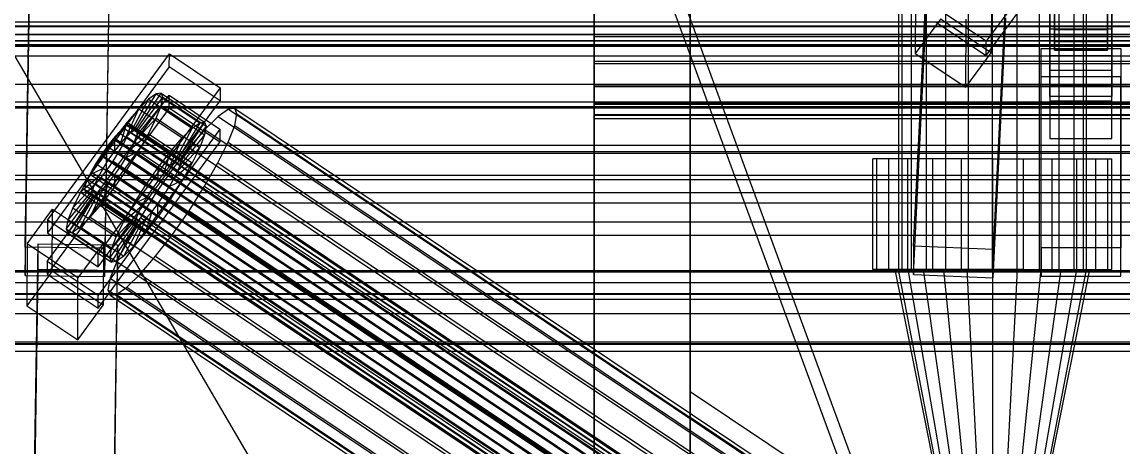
# Model space of a CAD drawing. Header units: millimetres. Extents: x -2500 to 58855, y -53268 to 6837.
# Drawn here: x -379.3 to -130.5, y -33629.9 to -33534 of the extents above; entities that cross this region are included whole.
import ezdxf

# ---------------------------------------------------------------- set-up
doc = ezdxf.new("R2010")
doc.units = ezdxf.units.MM
for name, color, linetype, lineweight in [('COTAS_O', 1, 'Continuous', 0), ('frontal_briquetadora', 7, 'Continuous', 0), ('frontal_C01', 7, 'Continuous', 0), ('frontal_C02', 7, 'Continuous', 0), ('frontal_C03', 7, 'Continuous', 0), ('frontal_mezcladora', 7, 'Continuous', 0), ('frontal_secador', 7, 'Continuous', 0), ('frontal_tolva', 7, 'Continuous', 0)]:
    doc.layers.add(name, color=color, linetype=linetype, lineweight=lineweight)
doc.dimstyles.new('R19_100', dxfattribs={"dimtxt": 250, "dimasz": 150, "dimexe": 150, "dimexo": 80, "dimgap": 100, "dimtad": 1, "dimtih": 1, "dimtoh": 1, "dimdsep": 46, "dimcen": 0.09, "dimadec": 0, "dimazin": 0, "dimtfac": 1, "dimtdec": 4, "dimtofl": 0, "dimtmove": 0, "dimatfit": 3, "dimfxl": 1, "dimtolj": 1, "dimtzin": 0, "dimarcsym": 0})

# ---------------------------------------------------------------- blocks, each defined once
blk = doc.blocks.new('*D39')
at = {"layer": 'COTAS_O', "color": 0, "lineweight": -2, "transparency": 16777216}
for p, q in [((-1725, -34320), (-1725, -33550)), ((1725, -34320), (1725, -33550)), ((-1575, -33700), (1575, -33700))]:
    blk.add_line(p, q, dxfattribs=at)
at = {"layer": 'COTAS_O', "color": 0, "transparency": 16777216}
for points in [[(-1575, -33675), (-1575, -33725), (-1725, -33700)], [(1575, -33675), (1575, -33725), (1725, -33700)]]:
    blk.add_solid(points, dxfattribs=at)
at = {"layer": 'Defpoints', "color": 0, "transparency": 16777216}
for p in [(1725, -33700), (-1725, -34400), (1725, -34400)]:
    blk.add_point(p, dxfattribs=at)

msp = doc.modelspace()

# ---------------------------------------------------------------- linework, layer by layer
at = {"layer": 'frontal_briquetadora'}
for p, q in [((-170, -33700), (-305, -33332.75)), ((-167, -33700), (-302, -33332.75))]:
    msp.add_line(p, q, dxfattribs=at)
at = {"layer": 'frontal_C01'}
for p, q in [((-250, -32680.37), (-250, -35735.764)), ((-250, -35740.498), (-250, -32685.104)), ((-378.512, -33584.927), (-375.644, -33392.979)), ((-357.646, -33393.221), (-360.514, -33585.168)), ((-378.512, -33591.331), (-375.644, -33399.383)), ((-360.514, -33591.572), (-357.646, -33399.624)), ((-228.298, -33426.447), (-228.298, -33738.634)), ((-228.298, -33744.321), (-228.298, -33432.135)), ((-147, -33538.401), (-147, -33492.928)), ((-133, -33492.928), (-133, -33538.401)), ((-147, -33496.13), (-147, -33541.603)), ((-133, -33541.603), (-133, -33496.13)), ((-133.847, -33501.148), (-161.379, -33538.387)), ((-161.391, -33541.588), (-133.859, -33504.349)), ((-147, -33548.647), (-147, -33503.174)), ((-133, -33503.174), (-133, -33548.647)), ((-147, -33506.375), (-147, -33551.849)), ((-133, -33551.849), (-133, -33506.375)), ((-177.811, -33584.731), (-174.943, -33525.912)), ((-177.394, -33525.775), (-177.451, -33541.144)), ((-160.19, -33525.629), (-160.247, -33540.997)), ((-156.962, -33526.698), (-159.83, -33585.518)), ((-146, -33528.2), (-146, -33535.709)), ((-146, -33528.931), (-146, -33537.253)), ((-146, -33529.507), (-146, -33538.47)), ((-134, -33535.709), (-134, -33528.2)), ((-134, -33537.253), (-134, -33528.931)), ((-134, -33538.47), (-134, -33529.507)), ((-161.379, -33538.387), (-172.847, -33530.775)), ((-146, -33529.967), (-146, -33539.441)), ((-146, -33530.266), (-146, -33540.071)), ((-146, -33530.422), (-146, -33540.402)), ((-146, -33535.709), (-146, -33531.976)), ((-134, -33539.441), (-134, -33529.967)), ((-134, -33540.071), (-134, -33530.266)), ((-134, -33540.402), (-134, -33530.422)), ((-134, -33531.976), (-134, -33535.709)), ((-177.811, -33591.135), (-174.943, -33532.316)), ((-171.715, -33533.386), (-177.451, -33541.144)), ((-172.859, -33533.977), (-161.391, -33541.588)), ((-160.247, -33540.997), (-171.715, -33533.386)), ((-165.983, -33548.755), (-165.926, -33533.387)), ((-159.83, -33591.922), (-156.962, -33533.103)), ((-146, -33533.988), (-146, -33537.253)), ((-134, -33537.253), (-134, -33533.988)), ((-147, -33550.914), (-147, -33535.546)), ((-147, -33535.546), (-133, -33535.546)), ((-147, -33545.02), (-147, -33535.546)), ((-146, -33535.709), (-134, -33535.709)), ((-146, -33538.47), (-146, -33535.709)), ((-146, -33537.253), (-146, -33539.441)), ((-146, -33537.253), (-134, -33537.253)), ((-134, -33535.709), (-134, -33538.47)), ((-134, -33539.441), (-134, -33537.253)), ((-133, -33535.546), (-133, -33550.914)), ((-133, -33535.546), (-133, -33545.02)), ((-161.391, -33541.588), (-161.379, -33538.387)), ((-133, -33538.401), (-147, -33538.401)), ((-147, -33538.401), (-147, -33541.603)), ((-146, -33538.47), (-134, -33538.47)), ((-146, -33540.071), (-146, -33538.47)), ((-146, -33539.441), (-146, -33540.402)), ((-146, -33539.441), (-134, -33539.441)), ((-134, -33538.47), (-134, -33540.071)), ((-134, -33540.402), (-134, -33539.441)), ((-133, -33541.603), (-133, -33538.401)), ((-177.451, -33541.144), (-165.983, -33548.755)), ((-165.983, -33548.755), (-160.247, -33540.997)), ((-149, -33546.432), (-149, -33540.028)), ((-149, -33540.028), (-131, -33540.028)), ((-149, -33585.123), (-149, -33540.028)), ((-147, -33541.603), (-133, -33541.603)), ((-146, -33540.071), (-134, -33540.071)), ((-146, -33540.402), (-146, -33540.071)), ((-146, -33540.402), (-134, -33540.402)), ((-134, -33540.071), (-134, -33540.402)), ((-131, -33540.028), (-131, -33546.432)), ((-131, -33540.028), (-131, -33585.123)), ((-131, -33546.432), (-149, -33546.432)), ((-149, -33591.526), (-149, -33546.432)), ((-133, -33545.02), (-147, -33545.02)), ((-147, -33545.02), (-147, -33560.388)), ((-133, -33560.388), (-133, -33545.02)), ((-131, -33591.526), (-131, -33546.432)), ((-133, -33548.647), (-147, -33548.647)), ((-147, -33548.647), (-147, -33551.849)), ((-133, -33551.849), (-133, -33548.647)), ((-133, -33550.914), (-147, -33550.914)), ((-147, -33550.914), (-147, -33560.388)), ((-147, -33551.849), (-133, -33551.849)), ((-133, -33560.388), (-133, -33550.914)), ((-147, -33560.388), (-133, -33560.388)), ((-425, -33579.245), (425, -33579.245)), ((-360.514, -33585.168), (-378.512, -33584.927)), ((-378.512, -33584.927), (-378.512, -33591.331)), ((-360.514, -33591.572), (-360.514, -33585.168)), ((-159.83, -33585.518), (-177.811, -33584.731)), ((-177.811, -33584.731), (-177.811, -33591.135)), ((-159.83, -33591.922), (-159.83, -33585.518)), ((-131, -33585.123), (-149, -33585.123)), ((-149, -33585.123), (-149, -33591.526)), ((-131, -33591.526), (-131, -33585.123)), ((425, -33590.613), (-425, -33590.613)), ((-378.512, -33591.331), (-360.514, -33591.572)), ((-177.811, -33591.135), (-159.83, -33591.922)), ((-149, -33591.526), (-131, -33591.526)), ((425, -33595.509), (-425, -33595.509)), ((-425, -33606.878), (425, -33606.878))]:
    msp.add_line(p, q, dxfattribs=at)
at = {"layer": 'frontal_C02'}
for p, q in [((-250, -32976.99), (-250, -35767.535)), ((-250, -35772.314), (-250, -32981.769)), ((-228.298, -33332.832), (-228.298, -33617.653)), ((-228.298, -33623.394), (-228.298, -33338.573)), ((-373.501, -33578.812), (-345.969, -33541.219)), ((-345.981, -33544.142), (-345.969, -33541.219)), ((-345.969, -33541.219), (-334.501, -33548.903)), ((-345.981, -33544.142), (-373.513, -33581.735)), ((-334.513, -33551.826), (-345.981, -33544.142)), ((-334.501, -33548.903), (-362.033, -33586.496)), ((-334.501, -33548.903), (-334.513, -33551.826)), ((-373.539, -33588.165), (-346.008, -33550.572)), ((-362.045, -33589.418), (-334.513, -33551.826)), ((-354.71, -33559.075), (-350.645, -33551.47)), ((-353.892, -33558.5), (-348.918, -33550.256)), ((-353.378, -33558.43), (-347.835, -33550.108)), ((-353.205, -33558.87), (-347.47, -33551.039)), ((-350.645, -33551.47), (-352.899, -33553.67)), ((-348.918, -33550.256), (-350.645, -33551.47)), ((-350.645, -33551.47), (-340.816, -33558.056)), ((-347.835, -33550.108), (-348.918, -33550.256)), ((-348.918, -33550.256), (-339.088, -33556.842)), ((-347.847, -33552.983), (-347.47, -33551.039)), ((-347.835, -33550.108), (-338.005, -33556.694)), ((-347.47, -33551.039), (-347.835, -33550.108)), ((-347.47, -33551.039), (-337.64, -33557.624)), ((-346.02, -33553.495), (-346.008, -33550.572)), ((-346.008, -33550.572), (-334.539, -33558.255)), ((-346.02, -33553.495), (-373.551, -33591.088)), ((-355.777, -33560.117), (-352.899, -33553.67)), ((-352.899, -33553.67), (-355.525, -33556.704)), ((-353.384, -33559.791), (-347.847, -33552.983)), ((-352.899, -33553.67), (-343.069, -33560.256)), ((-348.941, -33555.809), (-347.847, -33552.983)), ((-347.847, -33552.983), (-338.017, -33559.569)), ((-334.551, -33561.178), (-346.02, -33553.495)), ((-332.629, -33553.761), (-334.938, -33555.385)), ((-331.181, -33553.564), (-332.629, -33553.761)), ((-332.629, -33553.761), (-148.32, -33677.245)), ((-330.692, -33554.807), (-331.181, -33553.564)), ((-331.181, -33553.564), (-146.872, -33677.048)), ((-355.525, -33556.704), (-358.345, -33560.366)), ((-357.021, -33561.554), (-355.525, -33556.704)), ((-355.525, -33556.704), (-345.695, -33563.29)), ((-353.902, -33561.13), (-348.941, -33555.809)), ((-350.678, -33559.324), (-348.941, -33555.809)), ((-348.941, -33555.809), (-339.111, -33562.395)), ((-339.088, -33556.842), (-344.062, -33565.085)), ((-338.005, -33556.694), (-343.549, -33565.016)), ((-340.816, -33558.056), (-339.088, -33556.842)), ((-339.088, -33556.842), (-338.005, -33556.694)), ((-338.005, -33556.694), (-337.64, -33557.624)), ((-334.938, -33555.385), (-337.95, -33558.325)), ((-334.938, -33555.385), (-150.629, -33678.869)), ((-331.197, -33557.406), (-330.692, -33554.807)), ((-330.692, -33554.807), (-146.383, -33678.291)), ((-334.539, -33558.255), (-362.071, -33595.848)), ((-357.415, -33559.019), (-358.659, -33560.456)), ((-356.348, -33557.977), (-357.415, -33559.019)), ((-357.415, -33559.019), (-143.617, -33702.261)), ((-355.53, -33557.402), (-356.348, -33557.977)), ((-356.348, -33557.977), (-142.549, -33701.219)), ((-355.777, -33560.117), (-354.71, -33559.075)), ((-355.541, -33560.032), (-355.022, -33558.694)), ((-355.017, -33557.332), (-355.53, -33557.402)), ((-355.53, -33557.402), (-141.731, -33700.643)), ((-355.022, -33558.694), (-354.844, -33557.773)), ((-355.022, -33558.694), (-141.224, -33701.935)), ((-354.844, -33557.773), (-355.017, -33557.332)), ((-355.017, -33557.332), (-141.218, -33700.574)), ((-354.844, -33557.773), (-141.045, -33701.014)), ((-354.725, -33562.795), (-350.678, -33559.324)), ((-354.71, -33559.075), (-353.892, -33558.5)), ((-344.88, -33565.661), (-354.71, -33559.075)), ((-353.892, -33558.5), (-353.378, -33558.43)), ((-344.062, -33565.085), (-353.892, -33558.5)), ((-353.205, -33558.87), (-353.384, -33559.791)), ((-343.549, -33565.016), (-353.378, -33558.43)), ((-353.378, -33558.43), (-353.205, -33558.87)), ((-343.376, -33565.456), (-353.205, -33558.87)), ((-352.938, -33563.288), (-350.678, -33559.324)), ((-350.678, -33559.324), (-340.848, -33565.909)), ((-340.816, -33558.056), (-344.88, -33565.661)), ((-338.017, -33559.569), (-343.554, -33566.377)), ((-337.64, -33557.624), (-343.376, -33565.456)), ((-343.069, -33560.256), (-340.816, -33558.056)), ((-337.95, -33558.325), (-341.461, -33562.381)), ((-338.017, -33559.569), (-339.111, -33562.395)), ((-337.64, -33557.624), (-338.017, -33559.569)), ((-337.95, -33558.325), (-153.641, -33681.809)), ((-334.539, -33558.255), (-334.551, -33561.178)), ((-332.659, -33561.184), (-331.197, -33557.406)), ((-331.197, -33557.406), (-146.887, -33680.89)), ((-362.083, -33598.771), (-334.551, -33561.178)), ((-358.345, -33560.366), (-361.166, -33564.407)), ((-358.659, -33560.456), (-359.995, -33562.191)), ((-358.659, -33560.456), (-144.861, -33703.698)), ((-358.345, -33560.366), (-358.357, -33563.289)), ((-358.357, -33563.289), (-357.021, -33561.554)), ((-348.515, -33566.952), (-358.345, -33560.366)), ((-357.434, -33563.575), (-356.363, -33561.697)), ((-357.021, -33561.554), (-355.777, -33560.117)), ((-347.191, -33568.14), (-357.021, -33561.554)), ((-356.363, -33561.697), (-355.541, -33560.032)), ((-356.363, -33561.697), (-142.565, -33704.939)), ((-345.947, -33566.703), (-355.777, -33560.117)), ((-355.541, -33560.032), (-141.742, -33703.274)), ((-353.902, -33561.13), (-354.725, -33562.795)), ((-353.384, -33559.791), (-353.902, -33561.13)), ((-344.073, -33567.716), (-353.902, -33561.13)), ((-343.554, -33566.377), (-353.384, -33559.791)), ((-343.069, -33560.256), (-345.947, -33566.703)), ((-345.695, -33563.29), (-343.069, -33560.256)), ((-334.981, -33565.883), (-332.659, -33561.184)), ((-332.659, -33561.184), (-148.35, -33684.668)), ((-450, -33563.331), (450, -33563.331)), ((430, -33563.746), (-430, -33563.746)), ((-361.166, -33564.407), (-363.797, -33568.55)), ((-361.332, -33564.105), (-362.578, -33566.068)), ((-359.995, -33562.191), (-361.332, -33564.105)), ((-361.332, -33564.105), (-147.533, -33707.346)), ((-359.693, -33565.203), (-361.166, -33564.407)), ((-361.166, -33564.407), (-351.336, -33570.992)), ((-146.196, -33705.433), (-359.995, -33562.191)), ((-359.693, -33565.203), (-358.357, -33563.289)), ((-358.68, -33565.538), (-357.434, -33563.575)), ((-358.357, -33563.289), (-348.527, -33569.875)), ((-357.434, -33563.575), (-143.635, -33706.817)), ((-354.725, -33562.795), (-355.796, -33564.673)), ((-355.796, -33564.673), (-352.938, -33563.288)), ((-355.569, -33567.432), (-352.938, -33563.288)), ((-344.895, -33569.381), (-354.725, -33562.795)), ((-352.938, -33563.288), (-343.108, -33569.874)), ((-348.515, -33566.952), (-345.695, -33563.29)), ((-345.695, -33563.29), (-347.191, -33568.14)), ((-341.461, -33562.381), (-345.231, -33567.277)), ((-339.111, -33562.395), (-344.073, -33567.716)), ((-341.461, -33562.381), (-157.152, -33685.865)), ((-339.111, -33562.395), (-340.848, -33565.909)), ((-362.578, -33566.068), (-363.648, -33567.946)), ((-362.578, -33566.068), (-148.779, -33709.309)), ((-360.939, -33567.165), (-359.693, -33565.203)), ((-360.017, -33567.452), (-358.68, -33565.538)), ((-349.863, -33571.789), (-359.693, -33565.203)), ((-358.68, -33565.538), (-144.881, -33708.779)), ((-357.042, -33566.636), (-358.378, -33568.55)), ((-355.796, -33564.673), (-357.042, -33566.636)), ((-357.042, -33566.636), (-355.569, -33567.432)), ((-347.212, -33573.221), (-357.042, -33566.636)), ((-345.966, -33571.259), (-355.796, -33564.673)), ((-351.336, -33570.992), (-348.515, -33566.952)), ((-348.527, -33569.875), (-348.515, -33566.952)), ((-345.947, -33566.703), (-347.191, -33568.14)), ((-344.88, -33565.661), (-345.947, -33566.703)), ((-340.848, -33565.909), (-344.895, -33569.381)), ((-344.062, -33565.085), (-344.88, -33565.661)), ((-344.073, -33567.716), (-343.554, -33566.377)), ((-343.549, -33565.016), (-344.062, -33565.085)), ((-343.554, -33566.377), (-343.376, -33565.456)), ((-343.376, -33565.456), (-343.549, -33565.016)), ((-340.848, -33565.909), (-343.108, -33569.874)), ((-338.003, -33571.183), (-334.981, -33565.883)), ((-334.981, -33565.883), (-150.672, -33689.367)), ((430, -33568.746), (-430, -33568.746)), ((-363.797, -33568.55), (-366.057, -33572.515)), ((-362.01, -33569.043), (-366.057, -33572.515)), ((-363.648, -33567.946), (-364.471, -33569.611)), ((-360.939, -33567.165), (-363.797, -33568.55)), ((-363.797, -33568.55), (-353.967, -33575.136)), ((-363.648, -33567.946), (-149.85, -33711.187)), ((-362.833, -33570.708), (-362.01, -33569.043)), ((-362.596, -33570.624), (-361.352, -33569.187)), ((-362.01, -33569.043), (-360.939, -33567.165)), ((-352.18, -33575.629), (-362.01, -33569.043)), ((-361.352, -33569.187), (-360.017, -33567.452)), ((-361.352, -33569.187), (-147.554, -33712.428)), ((-351.109, -33573.751), (-360.939, -33567.165)), ((-360.017, -33567.452), (-146.218, -33710.693)), ((-358.378, -33568.55), (-359.714, -33570.284)), ((-358.39, -33571.472), (-355.569, -33567.432)), ((-358.378, -33568.55), (-358.39, -33571.472)), ((-348.548, -33575.135), (-358.378, -33568.55)), ((-355.569, -33567.432), (-345.739, -33574.017)), ((-345.231, -33567.277), (-349.002, -33572.678)), ((-347.191, -33568.14), (-348.527, -33569.875)), ((-345.966, -33571.259), (-344.895, -33569.381)), ((-160.922, -33690.761), (-345.231, -33567.277)), ((-344.895, -33569.381), (-344.073, -33567.716)), ((-363.351, -33572.047), (-368.888, -33578.855)), ((-362.833, -33570.708), (-367.794, -33576.03)), ((-364.989, -33570.949), (-365.168, -33571.87)), ((-365.168, -33571.87), (-364.995, -33572.311)), ((-365.168, -33571.87), (-151.369, -33715.112)), ((-364.471, -33569.611), (-364.989, -33570.949)), ((-364.989, -33570.949), (-151.191, -33714.191)), ((-364.482, -33572.241), (-363.664, -33571.666)), ((-364.471, -33569.611), (-150.672, -33712.852)), ((-360.958, -33571.721), (-363.836, -33578.168)), ((-363.664, -33571.666), (-362.596, -33570.624)), ((-363.664, -33571.666), (-149.865, -33714.907)), ((-363.53, -33572.968), (-363.351, -33572.047)), ((-363.351, -33572.047), (-362.833, -33570.708)), ((-353.521, -33578.633), (-363.351, -33572.047)), ((-353.003, -33577.294), (-362.833, -33570.708)), ((-362.596, -33570.624), (-148.798, -33713.865)), ((-360.958, -33571.721), (-362.025, -33572.763)), ((-359.714, -33570.284), (-361.21, -33575.134)), ((-361.21, -33575.134), (-358.39, -33571.472)), ((-359.714, -33570.284), (-360.958, -33571.721)), ((-351.128, -33578.307), (-360.958, -33571.721)), ((-349.884, -33576.87), (-359.714, -33570.284)), ((-358.39, -33571.472), (-348.56, -33578.058)), ((-353.967, -33575.136), (-351.336, -33570.992)), ((-351.336, -33570.992), (-349.863, -33571.789)), ((-349.863, -33571.789), (-351.109, -33573.751)), ((-348.527, -33569.875), (-349.863, -33571.789)), ((-347.212, -33573.221), (-345.966, -33571.259)), ((-343.108, -33569.874), (-345.966, -33571.259)), ((-343.108, -33569.874), (-345.739, -33574.017)), ((-341.52, -33576.722), (-338.003, -33571.183)), ((-338.003, -33571.183), (-153.694, -33694.667)), ((-363.53, -33572.968), (-369.265, -33580.8)), ((-363.357, -33573.408), (-368.9, -33581.73)), ((-362.843, -33573.339), (-367.817, -33581.583)), ((-366.057, -33572.515), (-367.794, -33576.03)), ((-362.025, -33572.763), (-366.09, -33580.368)), ((-366.057, -33572.515), (-356.228, -33579.1)), ((-364.995, -33572.311), (-364.482, -33572.241)), ((-364.995, -33572.311), (-151.196, -33715.552)), ((-364.482, -33572.241), (-150.683, -33715.482)), ((-363.357, -33573.408), (-363.53, -33572.968)), ((-353.7, -33579.554), (-363.53, -33572.968)), ((-362.843, -33573.339), (-363.357, -33573.408)), ((-353.527, -33579.994), (-363.357, -33573.408)), ((-362.025, -33572.763), (-362.843, -33573.339)), ((-353.014, -33579.924), (-362.843, -33573.339)), ((-352.196, -33579.349), (-362.025, -33572.763)), ((-353.967, -33575.136), (-351.109, -33573.751)), ((-349.002, -33572.678), (-352.519, -33578.218)), ((-351.109, -33573.751), (-352.18, -33575.629)), ((-349.002, -33572.678), (-164.693, -33696.162)), ((-345.739, -33574.017), (-348.56, -33578.058)), ((-348.548, -33575.135), (-347.212, -33573.221)), ((-345.739, -33574.017), (-347.212, -33573.221)), ((450, -33575.022), (-450, -33575.022)), ((-378.086, -33584.201), (-372.35, -33576.369)), ((-372.408, -33590.398), (-372.35, -33576.369)), ((-372.35, -33576.369), (-360.882, -33584.053)), ((-367.794, -33576.03), (-368.888, -33578.855)), ((-367.794, -33576.03), (-357.964, -33582.615)), ((-363.836, -33578.168), (-361.21, -33575.134)), ((-361.21, -33575.134), (-351.38, -33581.72)), ((-356.228, -33579.1), (-353.967, -33575.136)), ((-356.228, -33579.1), (-352.18, -33575.629)), ((-352.18, -33575.629), (-353.003, -33577.294)), ((-351.38, -33581.72), (-349.884, -33576.87)), ((-351.128, -33578.307), (-349.884, -33576.87)), ((-349.884, -33576.87), (-348.548, -33575.135)), ((-348.56, -33578.058), (-348.548, -33575.135)), ((-345.291, -33582.124), (-341.52, -33576.722)), ((-341.52, -33576.722), (-157.211, -33700.206)), ((-373.501, -33578.812), (-373.513, -33581.735)), ((-362.033, -33586.496), (-373.501, -33578.812)), ((-368.888, -33578.855), (-369.265, -33580.8)), ((-368.888, -33578.855), (-359.058, -33585.441)), ((-366.09, -33580.368), (-363.836, -33578.168)), ((-363.836, -33578.168), (-354.006, -33584.754)), ((-359.436, -33587.385), (-353.7, -33579.554)), ((-359.058, -33585.441), (-353.521, -33578.633)), ((-357.964, -33582.615), (-353.003, -33577.294)), ((-357.964, -33582.615), (-356.228, -33579.1)), ((-356.26, -33586.954), (-352.196, -33579.349)), ((-352.519, -33578.218), (-355.541, -33583.517)), ((-354.006, -33584.754), (-351.128, -33578.307)), ((-353.521, -33578.633), (-353.7, -33579.554)), ((-353.7, -33579.554), (-353.527, -33579.994)), ((-353.003, -33577.294), (-353.521, -33578.633)), ((-353.014, -33579.924), (-352.196, -33579.349)), ((-352.519, -33578.218), (-168.21, -33701.702)), ((-352.196, -33579.349), (-351.128, -33578.307)), ((-348.56, -33578.058), (-351.38, -33581.72)), ((-373.513, -33581.735), (-362.045, -33589.418)), ((-369.265, -33580.8), (-368.9, -33581.73)), ((-369.265, -33580.8), (-359.436, -33587.385)), ((-368.9, -33581.73), (-367.817, -33581.583)), ((-368.9, -33581.73), (-359.07, -33588.316)), ((-367.817, -33581.583), (-366.09, -33580.368)), ((-367.817, -33581.583), (-357.987, -33588.168)), ((-366.09, -33580.368), (-356.26, -33586.954)), ((-359.07, -33588.316), (-353.527, -33579.994)), ((-357.987, -33588.168), (-353.014, -33579.924)), ((-351.38, -33581.72), (-354.006, -33584.754)), ((-353.527, -33579.994), (-353.014, -33579.924)), ((-378.512, -33777.948), (-375.644, -33584.181)), ((-378.086, -33584.201), (-378.143, -33598.23)), ((-366.618, -33591.885), (-378.086, -33584.201)), ((-375.644, -33590.026), (-375.644, -33584.181)), ((-375.644, -33584.181), (-357.646, -33584.424)), ((-360.882, -33584.053), (-366.618, -33591.885)), ((-360.882, -33584.053), (-360.939, -33598.081)), ((-357.646, -33584.424), (-360.514, -33778.191)), ((-359.058, -33585.441), (-357.964, -33582.615)), ((-355.541, -33583.517), (-357.863, -33588.216)), ((-357.646, -33584.424), (-357.646, -33590.27)), ((-355.541, -33583.517), (-171.232, -33707.001)), ((-349.061, -33587.019), (-345.291, -33582.124)), ((-345.291, -33582.124), (-160.982, -33705.608)), ((-362.045, -33589.418), (-362.033, -33586.496)), ((-359.436, -33587.385), (-359.058, -33585.441)), ((-356.26, -33586.954), (-357.987, -33588.168)), ((-354.006, -33584.754), (-356.26, -33586.954)), ((-352.572, -33591.076), (-349.061, -33587.019)), ((-349.061, -33587.019), (-164.752, -33710.503)), ((-373.539, -33588.165), (-373.551, -33591.088)), ((-362.071, -33595.848), (-373.539, -33588.165)), ((-359.07, -33588.316), (-359.436, -33587.385)), ((-357.863, -33588.216), (-359.326, -33591.994)), ((-357.987, -33588.168), (-359.07, -33588.316)), ((-357.863, -33588.216), (-173.554, -33711.7)), ((-378.512, -33783.793), (-375.644, -33590.026)), ((-372.408, -33590.398), (-378.143, -33598.23)), ((-357.646, -33590.27), (-375.644, -33590.026)), ((-373.551, -33591.088), (-362.083, -33598.771)), ((-360.939, -33598.081), (-372.408, -33590.398)), ((-366.675, -33605.913), (-366.618, -33591.885)), ((-360.514, -33784.037), (-357.646, -33590.27)), ((-359.326, -33591.994), (-359.83, -33594.593)), ((-359.326, -33591.994), (-175.016, -33715.478)), ((-355.584, -33594.016), (-352.572, -33591.076)), ((-352.572, -33591.076), (-168.263, -33714.56)), ((-357.893, -33595.64), (-355.584, -33594.016)), ((-355.584, -33594.016), (-171.275, -33717.5)), ((450, -33596.803), (-450, -33596.803)), ((-362.083, -33598.771), (-362.071, -33595.848)), ((-359.83, -33594.593), (-359.341, -33595.837)), ((-359.83, -33594.593), (-175.521, -33718.077)), ((-359.341, -33595.837), (-357.893, -33595.64)), ((-359.341, -33595.837), (-175.032, -33719.321)), ((-357.893, -33595.64), (-173.584, -33719.124)), ((-378.143, -33598.23), (-366.675, -33605.913)), ((-366.675, -33605.913), (-360.939, -33598.081)), ((-450, -33608.494), (450, -33608.494)), ((-130, -33683.511), (-228.298, -33617.653)), ((-228.298, -33617.653), (-228.298, -33902.474)), ((-228.298, -33617.653), (-228.298, -33623.394)), ((-228.298, -33908.215), (-228.298, -33623.394)), ((-228.298, -33623.394), (-130, -33689.252))]:
    msp.add_line(p, q, dxfattribs=at)
at = {"layer": 'frontal_C03'}
for p, q in [((-250, -32596.305), (-250, -35246.305)), ((-250, -35251.121), (-250, -32601.121)), ((-250, -33634.044), (-250, -33370.122)), ((-250, -33639.823), (-250, -33375.9)), ((-250, -33530.184), (-250, -33536.767)), ((-250, -33537.301), (-250, -33530.737)), ((-450, -33534.875), (450, -33534.875)), ((-450, -33535.045), (450, -33535.045)), ((-450, -33536.755), (450, -33536.755)), ((-450, -33536.893), (450, -33536.893)), ((-250, -33536.767), (-250, -33542.92)), ((-250, -33536.767), (250, -33536.767)), ((-450, -33538.205), (450, -33538.205)), ((-450, -33538.303), (450, -33538.303)), ((-450, -33539.128), (450, -33539.128)), ((-450, -33539.178), (450, -33539.178)), ((-450, -33539.46), (450, -33539.46)), ((-250, -33543.399), (-250, -33537.301)), ((-250, -33537.301), (250, -33537.301)), ((-250, -33542.92), (-250, -33548.224)), ((-250, -33542.92), (250, -33542.92)), ((-250, -33548.615), (-250, -33543.399)), ((-250, -33543.399), (250, -33543.399)), ((-250, -33548.224), (-250, -33552.318)), ((-250, -33548.224), (250, -33548.224)), ((-250, -33552.594), (-250, -33548.615)), ((-250, -33548.615), (250, -33548.615)), ((-250, -33552.318), (-250, -33554.922)), ((-250, -33552.318), (250, -33552.318)), ((-250, -33555.065), (-250, -33552.594)), ((-250, -33552.594), (250, -33552.594)), ((-250, -33554.922), (-250, -33555.859)), ((-250, -33554.922), (250, -33554.922)), ((-250, -33555.859), (-250, -33555.065)), ((-250, -33555.065), (250, -33555.065)), ((-250, -33555.859), (250, -33555.859)), ((-450, -33561.919), (450, -33561.919)), ((450, -33572.692), (-450, -33572.692)), ((450, -33595.626), (-450, -33595.626)), ((-450, -33606.399), (450, -33606.399))]:
    msp.add_line(p, q, dxfattribs=at)
at = {"layer": 'frontal_mezcladora'}
for p, q in [((-300, -33680), (-575, -33210)), ((-181.2, -33450), (-181.2, -33590)), ((-180.478, -33450), (-180.478, -33590)), ((-178.36, -33450), (-178.36, -33590)), ((-174.991, -33450), (-174.991, -33590)), ((-170.6, -33450), (-170.6, -33590)), ((-165.487, -33450), (-165.487, -33590)), ((-160, -33590), (-160, -33450)), ((-154.513, -33450), (-154.513, -33590)), ((-149.4, -33450), (-149.4, -33590)), ((-145.009, -33450), (-145.009, -33590)), ((-141.64, -33450), (-141.64, -33590)), ((-139.522, -33450), (-139.522, -33590)), ((-138.8, -33450), (-138.8, -33590)), ((-186.08, -33565), (-187, -33565)), ((-187, -33590), (-187, -33565)), ((-183.383, -33565), (-186.08, -33565)), ((-186.08, -33590), (-186.08, -33565)), ((-179.092, -33565), (-183.383, -33565)), ((-183.383, -33590), (-183.383, -33565)), ((-173.5, -33565), (-179.092, -33565)), ((-179.092, -33590), (-179.092, -33565)), ((-166.988, -33565), (-173.5, -33565)), ((-173.5, -33590), (-173.5, -33565)), ((-160, -33565), (-166.988, -33565)), ((-166.988, -33590), (-166.988, -33565)), ((-160, -33565), (-153.012, -33565)), ((-160, -33565), (-160, -33590)), ((-153.012, -33565), (-146.5, -33565)), ((-153.012, -33590), (-153.012, -33565)), ((-146.5, -33565), (-140.908, -33565)), ((-146.5, -33590), (-146.5, -33565)), ((-140.908, -33565), (-136.617, -33565)), ((-140.908, -33590), (-140.908, -33565)), ((-136.617, -33565), (-133.92, -33565)), ((-136.617, -33590), (-136.617, -33565)), ((-133.92, -33565), (-133, -33565)), ((-133.92, -33590), (-133.92, -33565)), ((-133, -33590), (-133, -33565)), ((-186.08, -33590), (-187, -33590)), ((-183.383, -33590), (-186.08, -33590)), ((-179.092, -33590), (-183.383, -33590)), ((-181.25, -33590), (-182, -33590)), ((-172, -33640), (-182, -33590)), ((-179.053, -33590), (-181.25, -33590)), ((-171.591, -33640), (-181.25, -33590)), ((-180.478, -33590), (-181.2, -33590)), ((-178.36, -33590), (-180.478, -33590)), ((-173.5, -33590), (-179.092, -33590)), ((-175.556, -33590), (-179.053, -33590)), ((-170.392, -33640), (-179.053, -33590)), ((-174.991, -33590), (-178.36, -33590)), ((-171, -33590), (-175.556, -33590)), ((-168.485, -33640), (-175.556, -33590)), ((-170.6, -33590), (-174.991, -33590)), ((-166.988, -33590), (-173.5, -33590)), ((-165.694, -33590), (-171, -33590)), ((-166, -33640), (-171, -33590)), ((-165.487, -33590), (-170.6, -33590)), ((-160, -33590), (-166.988, -33590)), ((-160, -33590), (-165.694, -33590)), ((-163.106, -33640), (-165.694, -33590)), ((-160, -33590), (-165.487, -33590)), ((-160, -33590), (-154.513, -33590)), ((-153.012, -33590), (-160, -33590)), ((-160, -33590), (-154.306, -33590)), ((-160, -33590), (-160, -33640)), ((-156.894, -33640), (-154.306, -33590)), ((-154.513, -33590), (-149.4, -33590)), ((-154.306, -33590), (-149, -33590)), ((-154, -33640), (-149, -33590)), ((-153.012, -33590), (-146.5, -33590)), ((-151.515, -33640), (-144.444, -33590)), ((-149.608, -33640), (-140.947, -33590)), ((-149.4, -33590), (-145.009, -33590)), ((-149, -33590), (-144.444, -33590)), ((-148.409, -33640), (-138.75, -33590)), ((-148, -33640), (-138, -33590)), ((-146.5, -33590), (-140.908, -33590)), ((-145.009, -33590), (-141.64, -33590)), ((-144.444, -33590), (-140.947, -33590)), ((-141.64, -33590), (-139.522, -33590)), ((-140.947, -33590), (-138.75, -33590)), ((-140.908, -33590), (-136.617, -33590)), ((-139.522, -33590), (-138.8, -33590)), ((-138.75, -33590), (-138, -33590)), ((-136.617, -33590), (-133.92, -33590)), ((-133.92, -33590), (-133, -33590))]:
    msp.add_line(p, q, dxfattribs=at)
at = {"layer": 'frontal_secador'}
for p, q in [((1250, -33534.076), (-1250, -33534.076)), ((1360, -33541.784), (-1360, -33541.784)), ((1360, -33548.141), (-1360, -33548.141)), ((1360, -33552.137), (-1360, -33552.137)), ((1360, -33553.5), (-1360, -33553.5)), ((1250, -33553.25), (-1250, -33553.25)), ((1250, -33569.715), (-1250, -33569.715)), ((1250, -33582.349), (-1250, -33582.349)), ((1250, -33590.291), (-1250, -33590.291)), ((1250, -33593), (-1250, -33593))]:
    msp.add_line(p, q, dxfattribs=at)
at = {"layer": 'frontal_tolva'}
for p, q in [((1725, -33600), (-1725, -33600)), ((1725, -33606.849), (-1725, -33606.849))]:
    msp.add_line(p, q, dxfattribs=at)

# ---------------------------------------------------------------- dimensions: what is measured, and where the dimension line sits
at = {"layer": 'COTAS_O'}
dim = msp.add_aligned_dim(p1=(-1725, -34400), p2=(1725, -34400), distance=700, text='<> O', dimstyle='R19_100', dxfattribs=at)
dim.commit()
dim.dimension.update_dxf_attribs({"geometry": '*D39', "text_midpoint": (0, -33700)})

doc.saveas('drawing.dxf')
